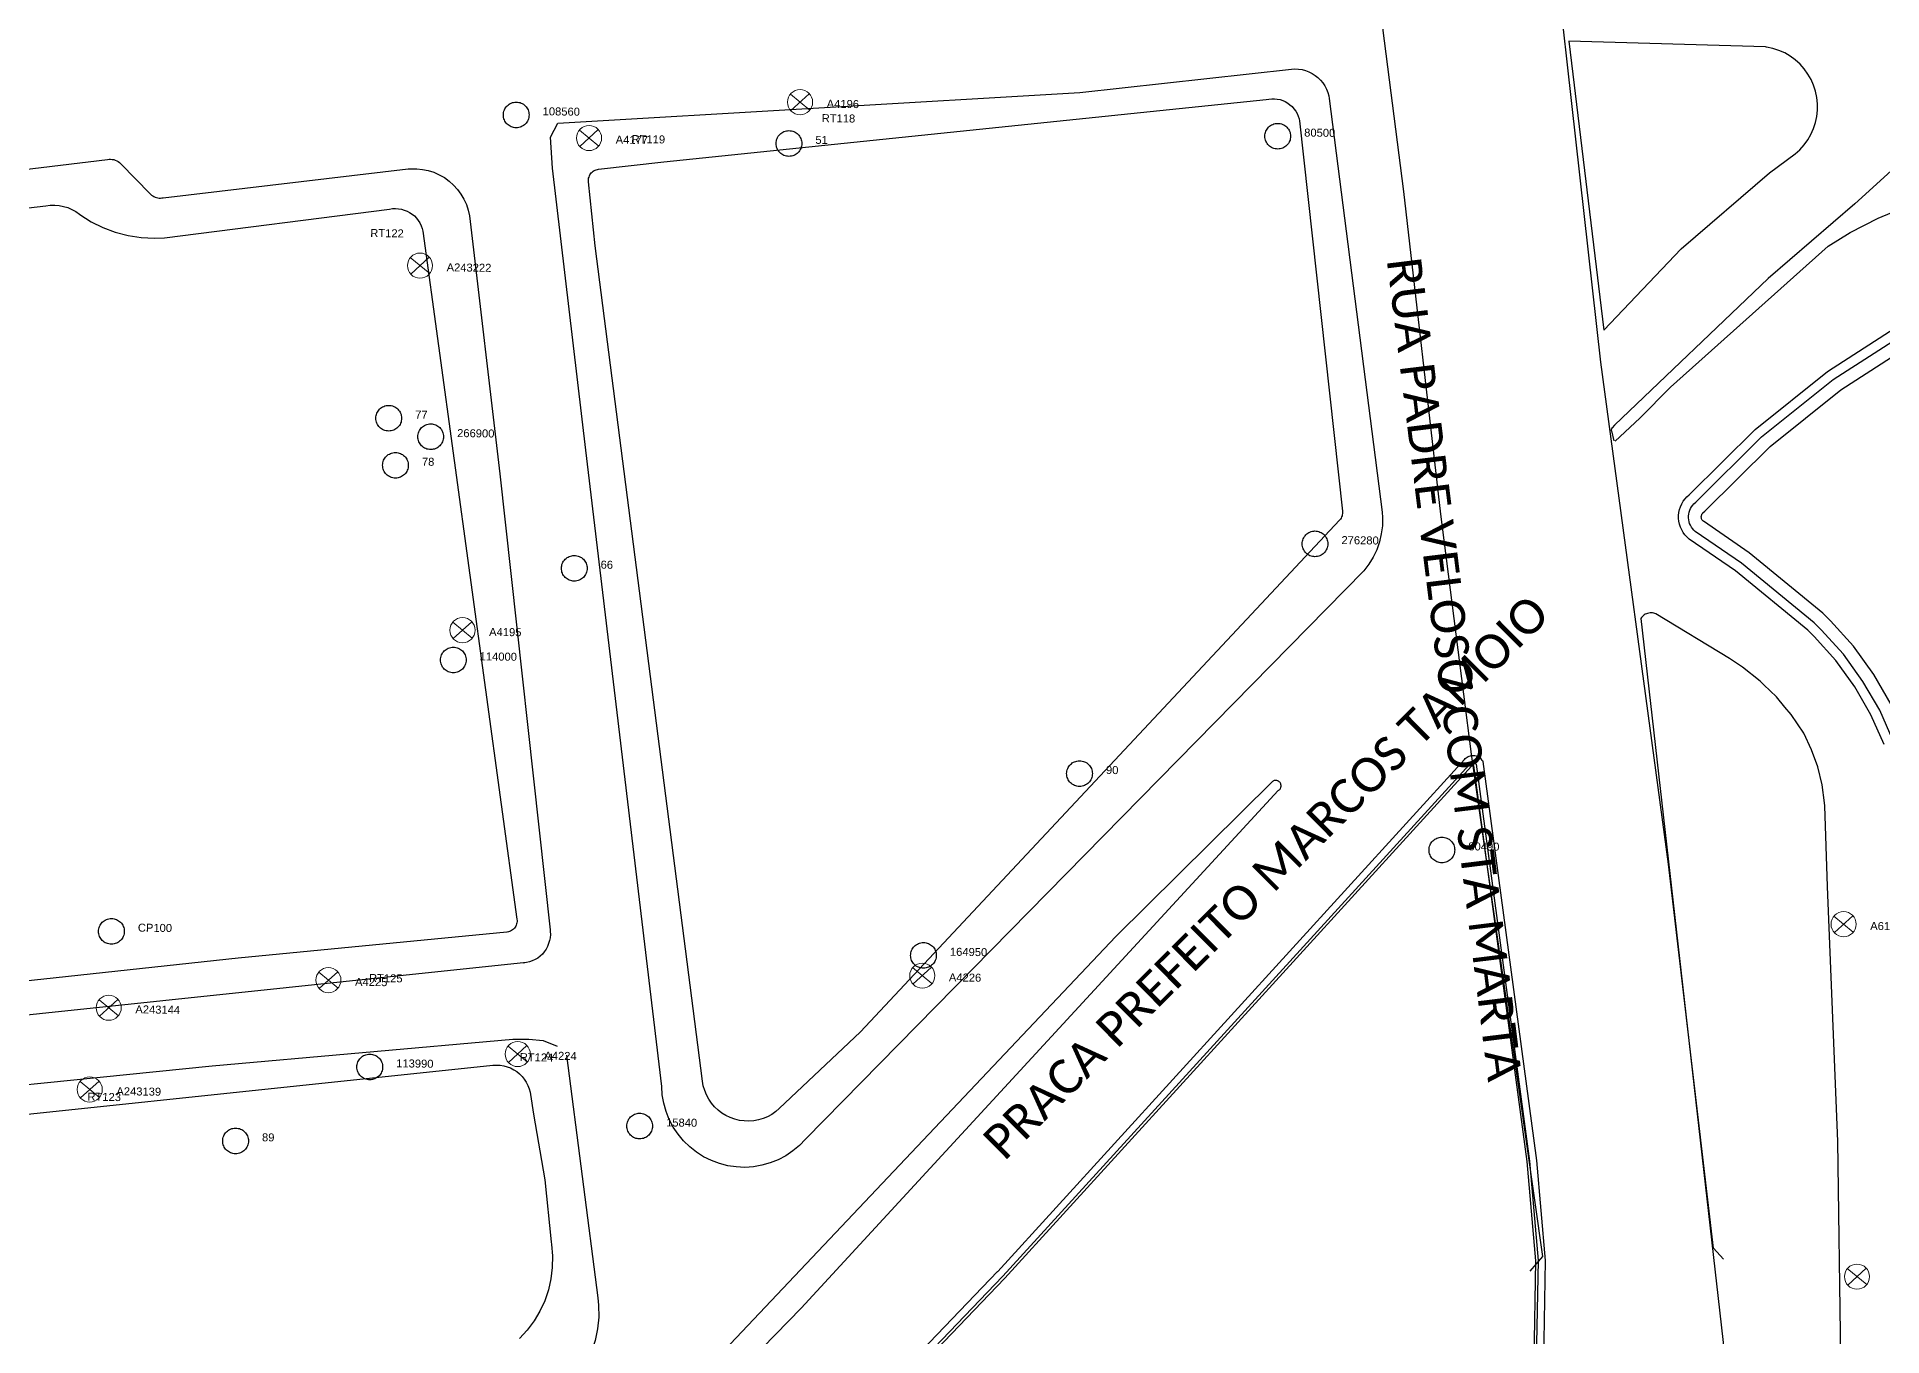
# Model space of a CAD drawing. Header units: millimetres. Extents: x 676447 to 689606, y 7455628 to 7463967.
# Drawn here: x 684026 to 684187.4, y 7459672 to 7459785.7 of the extents above; entities that cross this region are included whole.
import ezdxf

# ---------------------------------------------------------------- set-up
doc = ezdxf.new("R2010")
doc.units = ezdxf.units.MM
doc.header["$LTSCALE"] = 0.1
doc.header["$MEASUREMENT"] = 0
doc.linetypes.add('PHANTOM2', pattern=[1.25, 0.625, -0.125, 0.125, -0.125, 0.125, -0.125])
doc.layers.add('10.4-Postes', color=1, linetype='Continuous', lineweight=0)
for name, color, linetype in [('Caixas Subterrâneas', 5, 'Continuous'), ('LEGENDAS_INFRAESTRUTURAS', 7, 'Continuous'), ('MUB_MEIOFIO', 7, 'Continuous'), ('MUB_OBRA_ARTE', 7, 'Continuous'), ('MUB_QUADRAS', 7, 'Continuous'), ('MUB_SEGMENTO', 7, 'Continuous'), ('NOS_DE_INFRAESTRUTURA', 7, 'Continuous')]:
    doc.layers.add(name, color=color, linetype=linetype)
doc.styles.add('Legend', font='calibri.ttf')
doc.styles.get("Standard").update_dxf_attribs({"font": 'arial.ttf'})

# ---------------------------------------------------------------- blocks, each defined once
blk = doc.blocks.new('MHMZ')
at = {"linetype": 'PHANTOM2'}
blk.add_circle((0, 0), 0.0000101, dxfattribs=at)
blk = doc.blocks.new('PTPT')
at = {"layer": '10.4-Postes', "color": 1, "linetype": 'PHANTOM2'}
for points in [[(-0.0000079, 0.0000104), (0.0000075, -0.000002)], [(0.000007, 0.0000109), (-0.0000074, -0.0000025)]]:
    blk.add_lwpolyline(points, dxfattribs=at)
at = {"layer": '10.4-Postes', "color": 1}
blk.add_circle((-0.0000002, 0.0000042), 0.00000987, dxfattribs=at)

msp = doc.modelspace()

# ---------------------------------------------------------------- linework, layer by layer
at = {"layer": 'MUB_MEIOFIO', "color": 253, "linetype": 'Continuous'}
for points in [[(684163.08, 7459760.03), (684169.84, 7459767.17), (684177.57, 7459773.79), (684179.8, 7459775.46), (684180.21, 7459775.83), (684180.58, 7459776.24), (684180.91, 7459776.69), (684181.19, 7459777.17), (684181.41, 7459777.67), (684181.59, 7459778.2), (684181.7, 7459778.74), (684181.76, 7459779.29), (684181.76, 7459779.85), (684181.71, 7459780.4), (684181.59, 7459780.94), (684181.42, 7459781.47), (684181.2, 7459781.97), (684180.92, 7459782.45), (684180.6, 7459782.9), (684180.23, 7459783.32), (684179.82, 7459783.69), (684179.37, 7459784.01), (684178.89, 7459784.29), (684178.38, 7459784.52), (684177.86, 7459784.69), (684177.31, 7459784.81), (684177.22, 7459784.82), (684160.01, 7459785.33), (684163.08, 7459760.03)], [(684117.23, 7459780.83), (684135.74, 7459782.88), (684136.05, 7459782.9), (684136.37, 7459782.88), (684136.68, 7459782.83), (684136.98, 7459782.76), (684137.27, 7459782.64), (684137.55, 7459782.5), (684137.82, 7459782.33), (684138.06, 7459782.14), (684138.29, 7459781.92), (684138.49, 7459781.67), (684138.66, 7459781.41), (684138.8, 7459781.13), (684138.92, 7459780.84), (684139, 7459780.54), (684139.04, 7459780.31), (684143.68, 7459744.13), (684143.71, 7459743.66), (684143.7, 7459742.94), (684143.6, 7459742.22), (684143.44, 7459741.52), (684143.2, 7459740.83), (684142.89, 7459740.18), (684142.51, 7459739.56), (684142.08, 7459738.99), (684093.23, 7459689.26), (684092.71, 7459688.72), (684092.13, 7459688.24), (684091.5, 7459687.82), (684090.84, 7459687.47), (684090.14, 7459687.19), (684089.42, 7459686.99), (684088.68, 7459686.86), (684087.93, 7459686.81), (684087.17, 7459686.84), (684086.43, 7459686.95), (684085.7, 7459687.14), (684085, 7459687.4), (684084.32, 7459687.73), (684083.69, 7459688.13), (684083.1, 7459688.59), (684082.56, 7459689.12), (684082.08, 7459689.7), (684081.66, 7459690.32), (684081.31, 7459690.99), (684081.03, 7459691.68), (684080.83, 7459692.41), (684080.7, 7459693.15), (684080.65, 7459693.87), (684074, 7459749.54), (684071.11, 7459774.22), (684070.93, 7459776.91), (684071.55, 7459778.15), (684117.23, 7459780.83)], [(684191.08, 7459776.59), (684185.04, 7459771.08), (684177.43, 7459764.57), (684164, 7459751.73), (684163.79, 7459751.49), (684163.78, 7459751.49), (684163.78, 7459751.48), (684163.77, 7459751.47), (684163.77, 7459751.46), (684163.76, 7459751.45), (684163.76, 7459751.45), (684163.75, 7459751.44), (684163.75, 7459751.43), (684163.74, 7459751.42), (684163.74, 7459751.41), (684163.73, 7459751.4), (684163.73, 7459751.39), (684163.73, 7459751.38), (684163.73, 7459751.37), (684163.72, 7459751.37), (684163.72, 7459751.36), (684163.72, 7459751.35), (684163.72, 7459751.34), (684163.72, 7459751.33), (684163.72, 7459751.32), (684163.72, 7459751.31), (684163.72, 7459751.3), (684163.72, 7459751.29), (684163.72, 7459751.28), (684163.72, 7459751.27), (684163.72, 7459751.26), (684163.72, 7459751.25), (684163.73, 7459751.24), (684163.73, 7459751.23), (684163.93, 7459750.36)], [(684014, 7459772.79), (684032.17, 7459774.98), (684032.31, 7459775), (684032.44, 7459775), (684032.58, 7459774.98), (684032.72, 7459774.96), (684032.85, 7459774.91), (684032.97, 7459774.86), (684033.09, 7459774.79), (684033.21, 7459774.71), (684033.31, 7459774.62), (684033.33, 7459774.6), (684035.91, 7459771.97), (684035.94, 7459771.94), (684036.03, 7459771.86), (684036.12, 7459771.79), (684036.23, 7459771.73), (684036.33, 7459771.68), (684036.44, 7459771.64), (684036.56, 7459771.61), (684036.68, 7459771.6), (684036.8, 7459771.6), (684036.91, 7459771.61), (684037.03, 7459771.63), (684058.47, 7459774.14), (684058.7, 7459774.16), (684059.22, 7459774.16), (684059.73, 7459774.11), (684060.23, 7459774.01), (684060.72, 7459773.85), (684061.19, 7459773.64), (684061.64, 7459773.39), (684062.06, 7459773.08), (684062.44, 7459772.74), (684062.79, 7459772.36), (684063.09, 7459771.95), (684063.35, 7459771.5), (684063.56, 7459771.03), (684063.72, 7459770.54), (684063.83, 7459770.04), (684066.48, 7459747.48), (684070.89, 7459707.6), (684070.9, 7459707.44), (684070.91, 7459707.17), (684070.89, 7459706.9), (684070.84, 7459706.64), (684070.76, 7459706.38), (684070.66, 7459706.13), (684070.53, 7459705.9), (684070.38, 7459705.67), (684070.21, 7459705.47), (684070.01, 7459705.29), (684069.8, 7459705.12), (684069.57, 7459704.98), (684069.33, 7459704.87), (684069.07, 7459704.78), (684068.81, 7459704.72), (684068.54, 7459704.68)], [(684164.07, 7459750.32), (684166.22, 7459752.33), (684168.9, 7459755.07), (684182.7, 7459767.4), (684184.63, 7459768.58), (684187.08, 7459769.85), (684190.65, 7459771.33)], [(684187.58, 7459723.81), (684186.43, 7459726.4), (684185.02, 7459728.85), (684183.36, 7459731.15), (684181.47, 7459733.25), (684180.91, 7459733.8), (684174.59, 7459738.98), (684170.53, 7459741.77), (684170.34, 7459741.95), (684170.16, 7459742.14), (684170.01, 7459742.35), (684169.88, 7459742.58), (684169.77, 7459742.82), (684169.69, 7459743.06), (684169.64, 7459743.32), (684169.61, 7459743.58), (684169.61, 7459743.84), (684169.64, 7459744.1), (684169.7, 7459744.36), (684169.78, 7459744.6), (684169.88, 7459744.84), (684170.02, 7459745.07), (684170.17, 7459745.28), (684170.34, 7459745.47), (684170.53, 7459745.64), (684176.3, 7459751.35), (684182.64, 7459756.43), (684189.47, 7459760.82)], [(684184.47, 7459622.08), (684183.54, 7459689.07), (684182.62, 7459711.39), (684182.39, 7459718.43), (684182.37, 7459718.69), (684182.16, 7459720.28), (684181.78, 7459721.83), (684181.24, 7459723.34), (684180.55, 7459724.78), (684179.45, 7459726.43), (684178.91, 7459727.07), (684178.17, 7459727.96), (684177.07, 7459729.03), (684176.75, 7459729.35), (684175.19, 7459730.57), (684174.05, 7459731.31), (684167.63, 7459735.22), (684167.54, 7459735.26), (684167.43, 7459735.29), (684167.33, 7459735.31), (684167.22, 7459735.32), (684167.11, 7459735.31), (684167, 7459735.3), (684166.9, 7459735.27), (684166.79, 7459735.23), (684166.69, 7459735.19), (684166.6, 7459735.13), (684166.52, 7459735.06), (684166.44, 7459734.99), (684166.37, 7459734.91), (684166.3, 7459734.82), (684166.3, 7459734.82), (684180.4, 7459610.99)], [(684069.05, 7459634.92), (684110.02, 7459677.69), (684110.04, 7459677.71), (684150.87, 7459722.49), (684150.88, 7459722.5), (684150.95, 7459722.57), (684151.02, 7459722.64), (684151.11, 7459722.7), (684151.2, 7459722.75), (684151.29, 7459722.79), (684151.39, 7459722.82), (684151.49, 7459722.84), (684151.59, 7459722.84), (684151.69, 7459722.84), (684151.79, 7459722.83), (684151.89, 7459722.81), (684151.98, 7459722.77), (684152.07, 7459722.73), (684152.16, 7459722.68), (684152.24, 7459722.62), (684152.32, 7459722.55), (684152.38, 7459722.47), (684152.44, 7459722.39), (684152.49, 7459722.3), (684157.18, 7459687.41), (684157.94, 7459678.67), (684157.79, 7459669.9)], [(684080.44, 7459661.75), (684092.86, 7459674.48), (684134.59, 7459719.77), (684134.63, 7459719.8), (684134.67, 7459719.83), (684134.71, 7459719.86), (684134.74, 7459719.9), (684134.77, 7459719.94), (684134.79, 7459719.98), (684134.81, 7459720.03), (684134.82, 7459720.08), (684134.83, 7459720.13), (684134.83, 7459720.18), (684134.83, 7459720.23), (684134.82, 7459720.28), (684134.81, 7459720.32), (684134.8, 7459720.37), (684134.77, 7459720.41), (684134.75, 7459720.46), (684134.72, 7459720.5), (684134.68, 7459720.53), (684134.64, 7459720.56), (684134.6, 7459720.59), (684134.56, 7459720.61), (684134.51, 7459720.63), (684134.47, 7459720.65), (684134.42, 7459720.66), (684134.37, 7459720.66), (684134.32, 7459720.66), (684134.27, 7459720.65), (684134.22, 7459720.64), (684134.17, 7459720.62), (684134.13, 7459720.6), (684134.09, 7459720.57), (684134.07, 7459720.56), (684120.37, 7459707.01), (684079.5, 7459663.79)], [(684068.81, 7459704.72), (683919.95, 7459689.03)], [(684009.6, 7459692.47), (684041.33, 7459695.68), (684067.62, 7459698.03), (684069.04, 7459698.03), (684070.29, 7459697.91), (684071.51, 7459697.4)], [(684072.32, 7459696.61), (684075.07, 7459675.39), (684075.13, 7459674.74), (684075.14, 7459673.71), (684075.03, 7459672.68), (684074.82, 7459671.67), (684074.5, 7459670.69), (684074.09, 7459669.74), (684073.57, 7459668.85), (684072.97, 7459668.01), (684042.88, 7459638), (684042.01, 7459637.23), (684038.6, 7459634.58), (684034.93, 7459632.29), (684031.04, 7459630.41), (684026.97, 7459628.94), (684022.77, 7459627.9)]]:
    msp.add_lwpolyline(points, dxfattribs=at)
at = {"layer": 'MUB_MEIOFIO', "linetype": 'Continuous'}
for points in [[(684163.08, 7459760.03), (684169.84, 7459767.17), (684177.57, 7459773.79), (684179.8, 7459775.46), (684180.21, 7459775.83), (684180.58, 7459776.24), (684180.91, 7459776.69), (684181.19, 7459777.17), (684181.41, 7459777.67), (684181.59, 7459778.2), (684181.7, 7459778.74), (684181.76, 7459779.29), (684181.76, 7459779.85), (684181.71, 7459780.4), (684181.59, 7459780.94), (684181.42, 7459781.47), (684181.2, 7459781.97), (684180.92, 7459782.45), (684180.6, 7459782.9), (684180.23, 7459783.32), (684179.82, 7459783.69), (684179.37, 7459784.01), (684178.89, 7459784.29), (684178.38, 7459784.52), (684177.86, 7459784.69), (684177.31, 7459784.81), (684177.22, 7459784.82), (684160.01, 7459785.33), (684163.08, 7459760.03)], [(684117.23, 7459780.83), (684135.74, 7459782.88), (684136.05, 7459782.9), (684136.37, 7459782.88), (684136.68, 7459782.83), (684136.98, 7459782.76), (684137.27, 7459782.64), (684137.55, 7459782.5), (684137.82, 7459782.33), (684138.06, 7459782.14), (684138.29, 7459781.92), (684138.49, 7459781.67), (684138.66, 7459781.41), (684138.8, 7459781.13), (684138.92, 7459780.84), (684139, 7459780.54), (684139.04, 7459780.31), (684143.68, 7459744.13), (684143.71, 7459743.66), (684143.7, 7459742.94), (684143.6, 7459742.22), (684143.44, 7459741.52), (684143.2, 7459740.83), (684142.89, 7459740.18), (684142.51, 7459739.56), (684142.08, 7459738.99), (684093.23, 7459689.26), (684092.71, 7459688.72), (684092.13, 7459688.24), (684091.5, 7459687.82), (684090.84, 7459687.47), (684090.14, 7459687.19), (684089.42, 7459686.99), (684088.68, 7459686.86), (684087.93, 7459686.81), (684087.17, 7459686.84), (684086.43, 7459686.95), (684085.7, 7459687.14), (684085, 7459687.4), (684084.32, 7459687.73), (684083.69, 7459688.13), (684083.1, 7459688.59), (684082.56, 7459689.12), (684082.08, 7459689.7), (684081.66, 7459690.32), (684081.31, 7459690.99), (684081.03, 7459691.68), (684080.83, 7459692.41), (684080.7, 7459693.15), (684080.65, 7459693.87), (684074, 7459749.54), (684071.11, 7459774.22), (684070.93, 7459776.91), (684071.55, 7459778.15), (684117.23, 7459780.83)], [(684191.08, 7459776.59), (684185.04, 7459771.08), (684177.43, 7459764.57), (684164, 7459751.73), (684163.79, 7459751.49), (684163.78, 7459751.49), (684163.78, 7459751.48), (684163.77, 7459751.47), (684163.77, 7459751.46), (684163.76, 7459751.45), (684163.76, 7459751.45), (684163.75, 7459751.44), (684163.75, 7459751.43), (684163.74, 7459751.42), (684163.74, 7459751.41), (684163.73, 7459751.4), (684163.73, 7459751.39), (684163.73, 7459751.38), (684163.73, 7459751.37), (684163.72, 7459751.37), (684163.72, 7459751.36), (684163.72, 7459751.35), (684163.72, 7459751.34), (684163.72, 7459751.33), (684163.72, 7459751.32), (684163.72, 7459751.31), (684163.72, 7459751.3), (684163.72, 7459751.29), (684163.72, 7459751.28), (684163.72, 7459751.27), (684163.72, 7459751.26), (684163.72, 7459751.25), (684163.73, 7459751.24), (684163.73, 7459751.23), (684163.93, 7459750.36)], [(684014, 7459772.79), (684032.17, 7459774.98), (684032.31, 7459775), (684032.44, 7459775), (684032.58, 7459774.98), (684032.72, 7459774.96), (684032.85, 7459774.91), (684032.97, 7459774.86), (684033.09, 7459774.79), (684033.21, 7459774.71), (684033.31, 7459774.62), (684033.33, 7459774.6), (684035.91, 7459771.97), (684035.94, 7459771.94), (684036.03, 7459771.86), (684036.12, 7459771.79), (684036.23, 7459771.73), (684036.33, 7459771.68), (684036.44, 7459771.64), (684036.56, 7459771.61), (684036.68, 7459771.6), (684036.8, 7459771.6), (684036.91, 7459771.61), (684037.03, 7459771.63), (684058.47, 7459774.14), (684058.7, 7459774.16), (684059.22, 7459774.16), (684059.73, 7459774.11), (684060.23, 7459774.01), (684060.72, 7459773.85), (684061.19, 7459773.64), (684061.64, 7459773.39), (684062.06, 7459773.08), (684062.44, 7459772.74), (684062.79, 7459772.36), (684063.09, 7459771.95), (684063.35, 7459771.5), (684063.56, 7459771.03), (684063.72, 7459770.54), (684063.83, 7459770.04), (684066.48, 7459747.48), (684070.89, 7459707.6), (684070.9, 7459707.44), (684070.91, 7459707.17), (684070.89, 7459706.9), (684070.84, 7459706.64), (684070.76, 7459706.38), (684070.66, 7459706.13), (684070.53, 7459705.9), (684070.38, 7459705.67), (684070.21, 7459705.47), (684070.01, 7459705.29), (684069.8, 7459705.12), (684069.57, 7459704.98), (684069.33, 7459704.87), (684069.07, 7459704.78), (684068.81, 7459704.72), (684068.54, 7459704.68)], [(684164.07, 7459750.32), (684166.22, 7459752.33), (684168.9, 7459755.07), (684182.7, 7459767.4), (684184.63, 7459768.58), (684187.08, 7459769.85), (684190.65, 7459771.33)], [(684187.58, 7459723.81), (684186.43, 7459726.4), (684185.02, 7459728.85), (684183.36, 7459731.15), (684181.47, 7459733.25), (684180.91, 7459733.8), (684174.59, 7459738.98), (684170.53, 7459741.77), (684170.34, 7459741.95), (684170.16, 7459742.14), (684170.01, 7459742.35), (684169.88, 7459742.58), (684169.77, 7459742.82), (684169.69, 7459743.06), (684169.64, 7459743.32), (684169.61, 7459743.58), (684169.61, 7459743.84), (684169.64, 7459744.1), (684169.7, 7459744.36), (684169.78, 7459744.6), (684169.88, 7459744.84), (684170.02, 7459745.07), (684170.17, 7459745.28), (684170.34, 7459745.47), (684170.53, 7459745.64), (684176.3, 7459751.35), (684182.64, 7459756.43), (684189.47, 7459760.82)], [(684184.47, 7459622.08), (684183.54, 7459689.07), (684182.62, 7459711.39), (684182.39, 7459718.43), (684182.37, 7459718.69), (684182.16, 7459720.28), (684181.78, 7459721.83), (684181.24, 7459723.34), (684180.55, 7459724.78), (684179.45, 7459726.43), (684178.91, 7459727.07), (684178.17, 7459727.96), (684177.07, 7459729.03), (684176.75, 7459729.35), (684175.19, 7459730.57), (684174.05, 7459731.31), (684167.63, 7459735.22), (684167.54, 7459735.26), (684167.43, 7459735.29), (684167.33, 7459735.31), (684167.22, 7459735.32), (684167.11, 7459735.31), (684167, 7459735.3), (684166.9, 7459735.27), (684166.79, 7459735.23), (684166.69, 7459735.19), (684166.6, 7459735.13), (684166.52, 7459735.06), (684166.44, 7459734.99), (684166.37, 7459734.91), (684166.3, 7459734.82), (684166.3, 7459734.82), (684180.4, 7459610.99)], [(684069.05, 7459634.92), (684110.02, 7459677.69), (684110.04, 7459677.71), (684150.87, 7459722.49), (684150.88, 7459722.5), (684150.95, 7459722.57), (684151.02, 7459722.64), (684151.11, 7459722.7), (684151.2, 7459722.75), (684151.29, 7459722.79), (684151.39, 7459722.82), (684151.49, 7459722.84), (684151.59, 7459722.84), (684151.69, 7459722.84), (684151.79, 7459722.83), (684151.89, 7459722.81), (684151.98, 7459722.77), (684152.07, 7459722.73), (684152.16, 7459722.68), (684152.24, 7459722.62), (684152.32, 7459722.55), (684152.38, 7459722.47), (684152.44, 7459722.39), (684152.49, 7459722.3), (684157.18, 7459687.41), (684157.94, 7459678.67), (684157.79, 7459669.9)], [(684080.44, 7459661.75), (684092.86, 7459674.48), (684134.59, 7459719.77), (684134.63, 7459719.8), (684134.67, 7459719.83), (684134.71, 7459719.86), (684134.74, 7459719.9), (684134.77, 7459719.94), (684134.79, 7459719.98), (684134.81, 7459720.03), (684134.82, 7459720.08), (684134.83, 7459720.13), (684134.83, 7459720.18), (684134.83, 7459720.23), (684134.82, 7459720.28), (684134.81, 7459720.32), (684134.8, 7459720.37), (684134.77, 7459720.41), (684134.75, 7459720.46), (684134.72, 7459720.5), (684134.68, 7459720.53), (684134.64, 7459720.56), (684134.6, 7459720.59), (684134.56, 7459720.61), (684134.51, 7459720.63), (684134.47, 7459720.65), (684134.42, 7459720.66), (684134.37, 7459720.66), (684134.32, 7459720.66), (684134.27, 7459720.65), (684134.22, 7459720.64), (684134.17, 7459720.62), (684134.13, 7459720.6), (684134.09, 7459720.57), (684134.07, 7459720.56), (684120.37, 7459707.01), (684079.5, 7459663.79)], [(684068.81, 7459704.72), (683919.95, 7459689.03)], [(684009.6, 7459692.47), (684041.33, 7459695.68), (684067.62, 7459698.03), (684069.04, 7459698.03), (684070.29, 7459697.91), (684071.51, 7459697.4)], [(684072.32, 7459696.61), (684075.07, 7459675.39), (684075.13, 7459674.74), (684075.14, 7459673.71), (684075.03, 7459672.68), (684074.82, 7459671.67), (684074.5, 7459670.69), (684074.09, 7459669.74), (684073.57, 7459668.85), (684072.97, 7459668.01), (684042.88, 7459638), (684042.01, 7459637.23), (684038.6, 7459634.58), (684034.93, 7459632.29), (684031.04, 7459630.41), (684026.97, 7459628.94), (684022.77, 7459627.9)]]:
    msp.add_lwpolyline(points, dxfattribs=at)
at = {"layer": 'MUB_OBRA_ARTE', "linetype": 'Continuous'}
for points in [[(684173.53, 7459678.78), (684172.65, 7459679.75), (684168.73, 7459713.34), (684162.8, 7459757.25), (684156.6, 7459812.68), (684150.48, 7459870.97), (684151.13, 7459872.08)], [(684133.23, 7459869.76), (684134.27, 7459868.89), (684139.66, 7459818.1), (684145.55, 7459772.18), (684148.77, 7459743.94), (684151.45, 7459722.94), (684157.7, 7459679), (684156.59, 7459677.72)], [(684188.2, 7459727.3), (684186.69, 7459729.93), (684184.9, 7459732.4), (684182.9, 7459734.62), (684182.24, 7459735.28), (684175.78, 7459740.57), (684171.78, 7459743.32), (684171.74, 7459743.35), (684171.69, 7459743.4), (684171.68, 7459743.42), (684171.65, 7459743.48), (684171.62, 7459743.55), (684171.61, 7459743.56), (684171.6, 7459743.62), (684171.59, 7459743.69), (684171.59, 7459743.73), (684171.6, 7459743.76), (684171.61, 7459743.82), (684171.64, 7459743.9), (684171.65, 7459743.94), (684171.68, 7459743.98), (684171.72, 7459744.04), (684171.74, 7459744.07), (684171.89, 7459744.2), (684177.62, 7459749.87), (684183.8, 7459754.82), (684190.45, 7459759.1)], [(684069.49, 7459634.48), (684110.47, 7459677.25), (684110.49, 7459677.28), (684151.32, 7459722.06), (684151.39, 7459722.13), (684151.42, 7459722.15), (684151.44, 7459722.16), (684151.48, 7459722.19), (684151.51, 7459722.2), (684151.54, 7459722.21), (684151.55, 7459722.21), (684151.59, 7459722.21), (684151.66, 7459722.21), (684151.7, 7459722.21), (684151.7, 7459722.21), (684151.73, 7459722.2), (684151.79, 7459722.17), (684151.82, 7459722.15), (684151.84, 7459722.13), (684151.86, 7459722.12), (684151.88, 7459722.09), (684151.89, 7459722.08), (684156.56, 7459687.34), (684157.31, 7459678.65), (684157.16, 7459669.93)]]:
    msp.add_lwpolyline(points, dxfattribs=at)
at = {"layer": 'MUB_QUADRAS', "linetype": 'Continuous'}
for points in [[(684074.24, 7459773.03), (684074.24, 7459773.13), (684074.24, 7459773.23), (684074.26, 7459773.34), (684074.29, 7459773.44), (684074.32, 7459773.54), (684074.37, 7459773.63), (684074.43, 7459773.72), (684074.49, 7459773.8), (684074.56, 7459773.87), (684074.65, 7459773.94), (684074.73, 7459774), (684074.83, 7459774.05), (684074.92, 7459774.08), (684075.02, 7459774.11), (684075.13, 7459774.13), (684080.83, 7459774.76), (684133.52, 7459780.21), (684133.76, 7459780.26), (684134.01, 7459780.29), (684134.25, 7459780.29), (684134.5, 7459780.26), (684134.74, 7459780.21), (684134.98, 7459780.13), (684135.2, 7459780.03), (684135.42, 7459779.91), (684135.61, 7459779.76), (684135.8, 7459779.6), (684135.96, 7459779.41), (684136.11, 7459779.21), (684136.23, 7459779), (684136.33, 7459778.77), (684136.41, 7459778.54), (684136.45, 7459778.34), (684140.21, 7459744.22), (684140.22, 7459744.11), (684140.21, 7459744.01), (684140.19, 7459743.9), (684140.17, 7459743.8), (684140.13, 7459743.71), (684140.08, 7459743.61), (684140.03, 7459743.52), (684139.96, 7459743.44), (684139.95, 7459743.42), (684098.03, 7459698.67), (684090.93, 7459691.95), (684090.62, 7459691.68), (684090.27, 7459691.44), (684089.9, 7459691.24), (684089.52, 7459691.08), (684089.11, 7459690.97), (684088.7, 7459690.89), (684088.28, 7459690.86), (684087.87, 7459690.87), (684087.45, 7459690.92), (684087.04, 7459691.02), (684086.65, 7459691.16), (684086.27, 7459691.34), (684085.92, 7459691.56), (684085.58, 7459691.82), (684085.28, 7459692.11), (684085.01, 7459692.42), (684084.77, 7459692.77), (684084.57, 7459693.14), (684084.41, 7459693.52), (684084.29, 7459693.93), (684084.22, 7459694.34), (684084.22, 7459694.35), (684074.83, 7459767.41), (684074.24, 7459773.03)], [(683989.16, 7459766.58), (684026.77, 7459770.93), (684027.16, 7459770.98), (684027.55, 7459770.98), (684027.94, 7459770.95), (684028.32, 7459770.87), (684028.7, 7459770.76), (684029.06, 7459770.6), (684029.4, 7459770.41), (684029.72, 7459770.19), (684029.76, 7459770.15), (684030.73, 7459769.53), (684031.77, 7459769.01), (684032.85, 7459768.6), (684033.97, 7459768.31), (684035.12, 7459768.14), (684036.27, 7459768.09), (684037.14, 7459768.13), (684056.85, 7459770.64), (684057.1, 7459770.68), (684057.36, 7459770.69), (684057.62, 7459770.67), (684057.88, 7459770.63), (684058.13, 7459770.55), (684058.37, 7459770.46), (684058.6, 7459770.34), (684058.81, 7459770.19), (684059.01, 7459770.03), (684059.19, 7459769.84), (684059.35, 7459769.64), (684059.49, 7459769.42), (684059.61, 7459769.18), (684059.7, 7459768.94), (684059.76, 7459768.69), (684067.99, 7459708.51), (684068, 7459708.41), (684068, 7459708.3), (684067.98, 7459708.2), (684067.96, 7459708.1), (684067.92, 7459708), (684067.88, 7459707.9), (684067.83, 7459707.81), (684067.76, 7459707.73), (684067.69, 7459707.65), (684067.61, 7459707.59), (684067.52, 7459707.53), (684067.43, 7459707.48), (684067.34, 7459707.43), (684067.24, 7459707.4), (684067.13, 7459707.38), (684067.09, 7459707.38), (684043.61, 7459705.12), (683904.34, 7459690.07)], [(684188.38, 7459724.12), (684187.2, 7459726.79), (684185.74, 7459729.32), (684184.03, 7459731.69), (684182.09, 7459733.84), (684181.48, 7459734.44), (684175.11, 7459739.67), (684171.07, 7459742.44), (684170.95, 7459742.56), (684170.82, 7459742.69), (684170.74, 7459742.81), (684170.65, 7459742.97), (684170.57, 7459743.14), (684170.52, 7459743.28), (684170.49, 7459743.45), (684170.47, 7459743.63), (684170.47, 7459743.79), (684170.49, 7459743.95), (684170.53, 7459744.13), (684170.58, 7459744.3), (684170.65, 7459744.45), (684170.74, 7459744.6), (684170.84, 7459744.74), (684170.95, 7459744.86), (684171.12, 7459745.01), (684176.87, 7459750.71), (684183.14, 7459755.73), (684189.9, 7459760.07)], [(684069.66, 7459634.31), (684110.63, 7459677.09), (684110.66, 7459677.12), (684151.49, 7459721.9), (684151.56, 7459721.96), (684151.56, 7459721.97), (684151.58, 7459721.98), (684151.58, 7459721.98), (684151.59, 7459721.98), (684151.64, 7459721.98), (684151.67, 7459721.97), (684156.33, 7459687.32), (684157.08, 7459678.64), (684156.93, 7459669.95)], [(684006.03, 7459689.44), (684065.89, 7459695.74), (684066.2, 7459695.75), (684066.52, 7459695.74), (684066.83, 7459695.69), (684067.13, 7459695.61), (684067.42, 7459695.5), (684067.7, 7459695.35), (684067.97, 7459695.18), (684068.21, 7459694.98), (684068.43, 7459694.76), (684068.63, 7459694.52), (684068.8, 7459694.25), (684068.94, 7459693.97), (684069.06, 7459693.68), (684069.14, 7459693.38), (684069.17, 7459693.18), (684069.42, 7459691.47), (684070.42, 7459685.72), (684070.97, 7459680.3), (684071.01, 7459680.06), (684071.1, 7459679.06), (684071.08, 7459678.06), (684070.96, 7459677.07), (684070.74, 7459676.09), (684070.42, 7459675.14), (684070, 7459674.23), (684069.48, 7459673.37), (684068.88, 7459672.57), (684068.2, 7459671.84)]]:
    msp.add_lwpolyline(points, dxfattribs=at)

# ---------------------------------------------------------------- block references
at = {"layer": 'Caixas Subterrâneas', "color": 40}
for p, xscale, yscale, zscale, rotation in [((684067.92, 7459778.87), 111319.4907932735, 111319.4907932735, 111319.4907932735, 359.2994517318082), ((684091.78, 7459776.37), 111319.4907932736, 111319.4907932736, 111319.4907932736, 359.2993602152488), ((684134.54, 7459777.01), 111319.4907932736, 111319.4907932736, 111319.4907932736, 359.2991977534197), ((684056.77, 7459752.34), 111319.4907932736, 111319.4907932736, 111319.4907932736, 359.2994859840499), ((684060.44, 7459750.72), 111319.4907932736, 111319.4907932736, 111319.4907932736, 359.2994715100281), ((684057.36, 7459748.22), 111319.4907932736, 111319.4907932736, 111319.4907932736, 359.2994824664402), ((684137.8, 7459741.35), 111319.4907932735, 111319.4907932735, 111319.4907932735, 359.2991744110791), ((684073, 7459739.21), 111319.4907932736, 111319.4907932736, 111319.4907932736, 359.299420238017), ((684062.42, 7459731.19), 111319.4907932736, 111319.4907932736, 111319.4907932736, 359.2994580161549), ((684117.2, 7459721.25), 111319.4907932736, 111319.4907932736, 111319.4907932736, 359.2992465968645), ((684148.9, 7459714.57), 111319.4907932735, 111319.4907932735, 111319.4907932735, 359.2991239643271), ((684032.51, 7459707.45), 111319.4907932736, 111319.4907932736, 111319.4907932736, 359.2995644664419), ((684103.55, 7459705.35), 111319.4907932736, 111319.4907932736, 111319.4907932736, 359.2992936395165), ((684055.11, 7459695.59), 111319.4907932735, 111319.4907932735, 111319.4907932735, 359.2994748548837), ((684043.37, 7459689.12), 111319.4907932736, 111319.4907932736, 111319.4907932736, 359.2995175175409), ((684078.72, 7459690.42), 111319.4907932736, 111319.4907932736, 111319.4907932736, 359.2993834660151)]:
    msp.add_blockref('MHMZ', p, dxfattribs=dict(at, xscale=xscale, yscale=yscale, zscale=zscale, rotation=rotation))
at = {"layer": 'NOS_DE_INFRAESTRUTURA', "color": 1}
for p, xscale, yscale, zscale, rotation in [((684092.77, 7459779.52), 111319.4907932736, 111319.4907932736, 111319.4907932736, 359.2993573922612), ((684074.31, 7459776.38), 111319.4907932736, 111319.4907932736, 111319.4907932736, 359.2994266464637), ((684059.52, 7459765.22), 111319.4907932736, 111319.4907932736, 111319.4907932736, 359.2994794789621), ((684063.24, 7459733.33), 111319.4907932736, 111319.4907932736, 111319.4907932736, 359.2994555227597), ((684184.06, 7459707.61), 111319.4907932736, 111319.4907932736, 111319.4907932736, 359.2989881081425), ((684051.51, 7459702.72), 111319.4907932735, 111319.4907932735, 111319.4907932735, 359.2994907690667), ((684103.46, 7459703.11), 111319.4907932736, 111319.4907932736, 111319.4907932736, 359.2992932738916), ((684032.29, 7459700.3), 111319.4907932735, 111319.4907932735, 111319.4907932735, 359.2995631295076), ((684068.07, 7459696.25), 111319.4907932736, 111319.4907932736, 111319.4907932736, 359.2994257855528), ((684030.63, 7459693.15), 111319.4907932736, 111319.4907932736, 111319.4907932736, 359.2995672148271), ((684185.23, 7459676.78), 111319.4907932735, 111319.4907932735, 111319.4907932735, 359.2989741609329)]:
    msp.add_blockref('PTPT', p, dxfattribs=dict(at, xscale=xscale, yscale=yscale, zscale=zscale, rotation=rotation))

# ---------------------------------------------------------------- texts
at = {"layer": 'LEGENDAS_INFRAESTRUTURAS', "color": 5}
for s, rotation, p in [('108560', 359.2994, (684070.23, 7459778.84)), ('80500', 359.2992, (684136.85, 7459776.98)), ('51', 359.2994, (684094.09, 7459776.34)), ('77', 359.2995, (684059.08, 7459752.31)), ('266900', 359.2995, (684062.75, 7459750.69)), ('78', 359.2995, (684059.67, 7459748.19)), ('276280', 359.2992, (684140.11, 7459741.33)), ('66', 359.2994, (684075.3, 7459739.18)), ('114000', 359.2994, (684064.72, 7459731.16)), ('90', 359.2992, (684119.51, 7459721.22)), ('80490', 359.2991, (684151.21, 7459714.54)), ('CP100', 359.2996, (684034.82, 7459707.43)), ('164950', 359.2993, (684105.86, 7459705.32)), ('113990', 359.2995, (684057.42, 7459695.56)), ('15840', 359.2994, (684081.03, 7459690.39)), ('89', 359.2995, (684045.68, 7459689.09))]:
    msp.add_text(s, height=0.7, rotation=rotation, dxfattribs=at).set_placement(p)
at = {"layer": 'LEGENDAS_INFRAESTRUTURAS', "color": 1}
for s, rotation, p in [('A4196', 359.2993, (684095.08, 7459779.5)), ('RT118', 359.2993, (684094.64, 7459778.24)), ('A4177', 359.2994, (684076.62, 7459776.36)), ('RT119', 359.2994, (684078.01, 7459776.41)), ('RT122', 359.2995, (684055.15, 7459768.19)), ('A243222', 359.2995, (684061.83, 7459765.19)), ('A4195', 359.2994, (684065.55, 7459733.3)), ('A6181', 359.299, (684186.37, 7459707.58)), ('A4225', 359.2995, (684053.82, 7459702.69)), ('RT125', 359.2995, (684055.04, 7459703.02)), ('A4226', 359.2993, (684105.77, 7459703.08)), ('A243144', 359.2996, (684034.6, 7459700.28)), ('RT124', 359.2994, (684068.23, 7459696.1)), ('A4224', 359.2994, (684070.38, 7459696.23)), ('A243139', 359.2996, (684032.94, 7459693.12)), ('RT123', 359.2996, (684030.41, 7459692.64))]:
    msp.add_text(s, height=0.7, rotation=rotation, dxfattribs=at).set_placement(p)
at = {"layer": 'MUB_SEGMENTO', "color": 253, "style": 'Legend'}
for s, rotation, p in [('RUA PADRE VELOSO COM STA MARTA', 277.0281, (684144.07, 7459766.2)), ('PRACA PREFEITO MARCOS TAMOIO', 44.8906, (684110.62, 7459687.3))]:
    msp.add_text(s, height=3, rotation=rotation, dxfattribs=at).set_placement(p)

doc.saveas('drawing.dxf')
